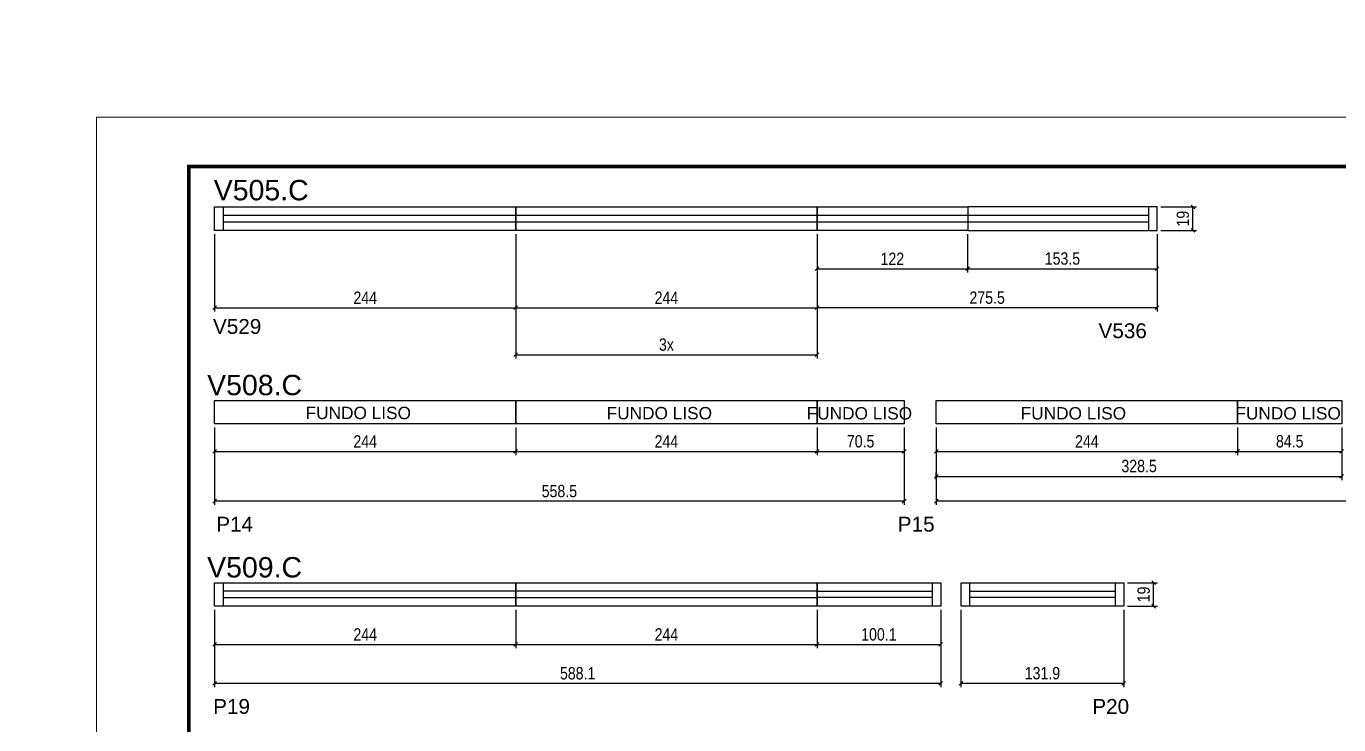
# Model space of a CAD drawing. Extents: x 2216 to 194001, y 226 to 38185.
# Drawn here: x 5343 to 6406, y 3081 to 3647 of the extents above; entities that cross this region are included whole.
import ezdxf

# ---------------------------------------------------------------- set-up
doc = ezdxf.new("R2010")
doc.units = 0
doc.linetypes.add('DASHED', pattern=[0.75, 0.5, -0.25])
doc.layers.add('00 - FELIPE', color=2, linetype='Continuous', plot=False)
for name, color, linetype in [('5', 5, 'Continuous'), ('COTA', 241, 'Continuous'), ('NOMENCLATURA', 7, 'Continuous'), ('Painéis', 200, 'Continuous'), ('SARR_2.2x7', 40, 'Continuous')]:
    doc.layers.add(name, color=color, linetype=linetype)
for name, color, linetype, lineweight in [('Folhas', 255, 'Continuous', 9), ('Romaneio', 3, 'Continuous', 13), ('SARRAFO DE PRESSAO', 251, 'DASHED', 9)]:
    doc.layers.add(name, color=color, linetype=linetype, lineweight=lineweight)
doc.styles.add('ARIAL', font='arial.ttf')
doc.styles.add('COTA TECNICA', font='techl___.ttf', dxfattribs={"height": 10})
doc.styles.add('COTA TECNICA-50', font='techl___.ttf', dxfattribs={"height": 10})
doc.styles.get("Standard").update_dxf_attribs({"font": 'arial.ttf'})
doc.dimstyles.new('COTA PAINEL-50', dxfattribs={"dimtxt": 10, "dimasz": 3, "dimexe": 3, "dimexo": 3, "dimgap": 3, "dimtad": 1, "dimdec": 1, "dimzin": 12, "dimdsep": 46, "dimtxsty": 'COTA TECNICA-50', "dimblk1": 'OBLIQUE', "dimblk2": 'OBLIQUE', "dimsah": 1, "dimcen": 0.9, "dimclrd": 4, "dimclre": 4, "dimclrt": 240, "dimadec": 1, "dimazin": 3, "dimtfac": 1, "dimtdec": 1, "dimtmove": 0, "dimatfit": 3, "dimfxl": 1, "dimtolj": 1, "dimtzin": 12, "dimarcsym": 0})
doc.dimstyles.new('PAINEL', dxfattribs={"dimtxt": 10, "dimasz": 3, "dimexe": 3, "dimexo": 3, "dimgap": 3, "dimtad": 1, "dimdec": 1, "dimzin": 12, "dimdsep": 46, "dimtxsty": 'COTA TECNICA', "dimblk1": 'OBLIQUE', "dimblk2": 'OBLIQUE', "dimsah": 1, "dimcen": 0.9, "dimclrd": 4, "dimclre": 4, "dimclrt": 240, "dimadec": 1, "dimazin": 3, "dimtfac": 1, "dimtdec": 1, "dimtmove": 0, "dimatfit": 3, "dimfxl": 1, "dimtolj": 1, "dimtzin": 12, "dimarcsym": 0})

# ---------------------------------------------------------------- blocks, each defined once
blk = doc.blocks.new('9999999999')
at = {"layer": 'Folhas'}
blk.add_lwpolyline([(98139, 34190.2), (99624, 34190.2), (99624, 35240.2), (98139, 35240.2)], close=True, dxfattribs=at)
at = {"layer": 'Folhas', "color": 30, "const_width": 3}
blk.add_lwpolyline([(98214, 34230.2), (99584, 34230.2), (99584, 35200.2), (98214, 35200.2)], close=True, dxfattribs=at)
blk = doc.blocks.new('_Oblique')
at = {"color": 0, "linetype": 'ByBlock', "lineweight": -2}
blk.add_line((-0.5, -0.5), (0.5, 0.5), dxfattribs=at)
blk = doc.blocks.new('*D50')
at = {"layer": 'Defpoints', "color": 0, "linetype": 'ByBlock', "transparency": 16777216}
for p in [(5495.5, 3481.6), (5739.5, 3481.6), (5739.5, 3419)]:
    blk.add_point(p, dxfattribs=at)
at = {"layer": 'Romaneio', "color": 4, "linetype": 'ByBlock', "lineweight": -2, "transparency": 16777216}
for p, q in [((5495.5, 3478.6), (5495.5, 3416)), ((5739.5, 3478.6), (5739.5, 3416)), ((5495.5, 3419), (5739.5, 3419))]:
    blk.add_line(p, q, dxfattribs=at)
at = {"layer": 'Romaneio', "color": 4, "linetype": 'ByBlock', "lineweight": -2, "transparency": 16777216, "xscale": 3, "yscale": 3, "zscale": 3, "rotation": 180}
blk.add_blockref('_Oblique', (5495.5, 3419), dxfattribs=at)
at = {"layer": 'Romaneio', "color": 4, "linetype": 'ByBlock', "lineweight": -2, "transparency": 16777216, "xscale": 3, "yscale": 3, "zscale": 3}
blk.add_blockref('_Oblique', (5739.5, 3419), dxfattribs=at)
at = {"layer": 'Romaneio', "color": 240, "linetype": 'ByBlock', "transparency": 16777216, "insert": (5617.5, 3427.1), "char_height": 10, "attachment_point": 5, "style": 'COTA TECNICA-50'}
blk.add_mtext('\\A1;244', dxfattribs=at)
blk = doc.blocks.new('*D51')
at = {"layer": 'Defpoints', "color": 0, "linetype": 'ByBlock', "transparency": 16777216}
for p in [(5739.5, 3481.6), (5983.5, 3481.6), (5983.5, 3419)]:
    blk.add_point(p, dxfattribs=at)
at = {"layer": 'Romaneio', "color": 4, "linetype": 'ByBlock', "lineweight": -2, "transparency": 16777216}
for p, q in [((5739.5, 3478.6), (5739.5, 3416)), ((5983.5, 3478.6), (5983.5, 3416)), ((5739.5, 3419), (5983.5, 3419))]:
    blk.add_line(p, q, dxfattribs=at)
at = {"layer": 'Romaneio', "color": 4, "linetype": 'ByBlock', "lineweight": -2, "transparency": 16777216, "xscale": 3, "yscale": 3, "zscale": 3, "rotation": 180}
blk.add_blockref('_Oblique', (5739.5, 3419), dxfattribs=at)
at = {"layer": 'Romaneio', "color": 4, "linetype": 'ByBlock', "lineweight": -2, "transparency": 16777216, "xscale": 3, "yscale": 3, "zscale": 3}
blk.add_blockref('_Oblique', (5983.5, 3419), dxfattribs=at)
at = {"layer": 'Romaneio', "color": 240, "linetype": 'ByBlock', "transparency": 16777216, "insert": (5861.5, 3427.1), "char_height": 10, "attachment_point": 5, "style": 'COTA TECNICA-50'}
blk.add_mtext('\\A1;244', dxfattribs=at)
blk = doc.blocks.new('*D178')
at = {"layer": 'COTA', "color": 4, "linetype": 'ByBlock', "lineweight": -2, "transparency": 16777216}
for p, q in [((5739.5, 3478.6), (5739.5, 3377.9)), ((5983.5, 3478.6), (5983.5, 3377.9)), ((5739.5, 3380.9), (5983.5, 3380.9))]:
    blk.add_line(p, q, dxfattribs=at)
at = {"layer": 'Defpoints', "color": 0, "linetype": 'ByBlock', "transparency": 16777216}
for p in [(5739.5, 3481.6), (5983.5, 3481.6), (5983.5, 3380.9)]:
    blk.add_point(p, dxfattribs=at)
at = {"layer": 'COTA', "color": 4, "linetype": 'ByBlock', "lineweight": -2, "transparency": 16777216, "xscale": 3, "yscale": 3, "zscale": 3, "rotation": 180}
blk.add_blockref('_Oblique', (5739.5, 3380.9), dxfattribs=at)
at = {"layer": 'COTA', "color": 4, "linetype": 'ByBlock', "lineweight": -2, "transparency": 16777216, "xscale": 3, "yscale": 3, "zscale": 3}
blk.add_blockref('_Oblique', (5983.5, 3380.9), dxfattribs=at)
at = {"layer": 'COTA', "color": 240, "linetype": 'ByBlock', "transparency": 16777216, "insert": (5861.5, 3389.1), "char_height": 10, "attachment_point": 5, "style": 'COTA TECNICA-50'}
blk.add_mtext('\\A1;3x', dxfattribs=at)
blk = doc.blocks.new('*D179')
at = {"layer": 'Defpoints', "color": 0, "linetype": 'ByBlock', "transparency": 16777216}
for p in [(5983.5, 3481.6), (6105.5, 3481.6), (6105.5, 3450.6)]:
    blk.add_point(p, dxfattribs=at)
at = {"layer": 'Romaneio', "color": 4, "linetype": 'ByBlock', "lineweight": -2, "transparency": 16777216}
for p, q in [((5983.5, 3478.6), (5983.5, 3447.6)), ((6105.5, 3478.6), (6105.5, 3447.6)), ((5983.5, 3450.6), (6105.5, 3450.6))]:
    blk.add_line(p, q, dxfattribs=at)
at = {"layer": 'Romaneio', "color": 4, "linetype": 'ByBlock', "lineweight": -2, "transparency": 16777216, "xscale": 3, "yscale": 3, "zscale": 3}
for p, rotation in [((5983.5, 3450.6), 180.0000727987055), ((6105.5, 3450.6), 7.279870543824064e-05)]:
    blk.add_blockref('_Oblique', p, dxfattribs=dict(at, rotation=rotation))
at = {"layer": 'Romaneio', "color": 240, "linetype": 'ByBlock', "transparency": 16777216, "insert": (6044.5, 3458.6), "char_height": 10, "attachment_point": 5, "rotation": 0.0001, "style": 'COTA TECNICA-50'}
blk.add_mtext('\\A1;122', dxfattribs=at)
blk = doc.blocks.new('*D180')
at = {"layer": 'Defpoints', "color": 0, "linetype": 'ByBlock', "transparency": 16777216}
for p in [(6105.5, 3481.6), (6259, 3481.6), (6259, 3450.6)]:
    blk.add_point(p, dxfattribs=at)
at = {"layer": 'Romaneio', "color": 4, "linetype": 'ByBlock', "lineweight": -2, "transparency": 16777216}
for p, q in [((6105.5, 3478.6), (6105.5, 3447.6)), ((6259, 3478.6), (6259, 3447.6)), ((6105.5, 3450.6), (6259, 3450.6))]:
    blk.add_line(p, q, dxfattribs=at)
at = {"layer": 'Romaneio', "color": 4, "linetype": 'ByBlock', "lineweight": -2, "transparency": 16777216, "xscale": 3, "yscale": 3, "zscale": 3, "rotation": 180}
blk.add_blockref('_Oblique', (6105.5, 3450.6), dxfattribs=at)
at = {"layer": 'Romaneio', "color": 4, "linetype": 'ByBlock', "lineweight": -2, "transparency": 16777216, "xscale": 3, "yscale": 3, "zscale": 3}
blk.add_blockref('_Oblique', (6259, 3450.6), dxfattribs=at)
at = {"layer": 'Romaneio', "color": 240, "linetype": 'ByBlock', "transparency": 16777216, "insert": (6182.3, 3458.8), "char_height": 10, "attachment_point": 5, "style": 'COTA TECNICA-50'}
blk.add_mtext('\\A1;153.5', dxfattribs=at)
blk = doc.blocks.new('*D181')
at = {"layer": 'COTA', "color": 4, "linetype": 'ByBlock', "lineweight": -2, "transparency": 16777216}
for p, q in [((5983.5, 3478.6), (5983.5, 3416)), ((6259, 3478.6), (6259, 3416)), ((6259, 3419), (5983.5, 3419))]:
    blk.add_line(p, q, dxfattribs=at)
at = {"layer": 'Defpoints', "color": 0, "linetype": 'ByBlock', "transparency": 16777216}
for p in [(5983.5, 3481.6), (6259, 3481.6), (5983.5, 3419)]:
    blk.add_point(p, dxfattribs=at)
at = {"layer": 'COTA', "color": 4, "linetype": 'ByBlock', "lineweight": -2, "transparency": 16777216, "xscale": 3, "yscale": 3, "zscale": 3, "rotation": 180}
blk.add_blockref('_Oblique', (5983.5, 3419), dxfattribs=at)
at = {"layer": 'COTA', "color": 4, "linetype": 'ByBlock', "lineweight": -2, "transparency": 16777216, "xscale": 3, "yscale": 3, "zscale": 3}
blk.add_blockref('_Oblique', (6259, 3419), dxfattribs=at)
at = {"layer": 'COTA', "color": 240, "linetype": 'ByBlock', "transparency": 16777216, "insert": (6121.3, 3427.1), "char_height": 10, "attachment_point": 5, "style": 'COTA TECNICA-50'}
blk.add_mtext('\\A1;275.5', dxfattribs=at)
blk = doc.blocks.new('*D182')
at = {"layer": 'COTA', "color": 4, "linetype": 'ByBlock', "lineweight": -2, "transparency": 16777216}
for p, q in [((6262, 3500.6), (6291, 3500.6)), ((6288, 3481.6), (6288, 3500.6)), ((6262, 3481.6), (6291, 3481.6))]:
    blk.add_line(p, q, dxfattribs=at)
at = {"layer": 'Defpoints', "color": 0, "linetype": 'ByBlock', "transparency": 16777216}
for p in [(6259, 3500.6), (6288, 3500.6), (6259, 3481.6)]:
    blk.add_point(p, dxfattribs=at)
at = {"layer": 'COTA', "color": 4, "linetype": 'ByBlock', "lineweight": -2, "transparency": 16777216, "xscale": 3, "yscale": 3, "zscale": 3}
for p, rotation in [((6288, 3500.6), 90), ((6288, 3481.6), 270)]:
    blk.add_blockref('_Oblique', p, dxfattribs=dict(at, rotation=rotation))
at = {"layer": 'COTA', "color": 240, "linetype": 'ByBlock', "transparency": 16777216, "insert": (6279.9, 3491.1), "char_height": 10, "attachment_point": 5, "rotation": 90, "style": 'COTA TECNICA-50'}
blk.add_mtext('\\A1;19', dxfattribs=at)
blk = doc.blocks.new('*D183')
at = {"layer": 'COTA', "color": 4, "linetype": 'ByBlock', "lineweight": -2, "transparency": 16777216}
for p, q in [((5983.5, 3322), (5983.5, 3299.7)), ((6054.1, 3322), (6054.1, 3299.7)), ((5983.5, 3302.7), (6054.1, 3302.7))]:
    blk.add_line(p, q, dxfattribs=at)
at = {"layer": 'Defpoints', "color": 0, "linetype": 'ByBlock', "transparency": 16777216}
for p in [(5983.5, 3325), (6054.1, 3325), (6054.1, 3302.7)]:
    blk.add_point(p, dxfattribs=at)
at = {"layer": 'COTA', "color": 4, "linetype": 'ByBlock', "lineweight": -2, "transparency": 16777216, "xscale": 3, "yscale": 3, "zscale": 3, "rotation": 180}
blk.add_blockref('_Oblique', (5983.5, 3302.7), dxfattribs=at)
at = {"layer": 'COTA', "color": 4, "linetype": 'ByBlock', "lineweight": -2, "transparency": 16777216, "xscale": 3, "yscale": 3, "zscale": 3}
blk.add_blockref('_Oblique', (6054.1, 3302.7), dxfattribs=at)
at = {"layer": 'COTA', "color": 240, "linetype": 'ByBlock', "transparency": 16777216, "insert": (6018.8, 3310.8), "char_height": 10, "attachment_point": 5, "style": 'COTA TECNICA-50'}
blk.add_mtext('\\A1;70.5', dxfattribs=at)
blk = doc.blocks.new('*D184')
at = {"layer": 'Defpoints', "color": 0, "linetype": 'ByBlock', "transparency": 16777216}
for p in [(5495.5, 3325), (5739.5, 3325), (5739.5, 3302.7)]:
    blk.add_point(p, dxfattribs=at)
at = {"layer": 'Romaneio', "color": 4, "linetype": 'ByBlock', "lineweight": -2, "transparency": 16777216}
for p, q in [((5495.5, 3322), (5495.5, 3299.7)), ((5739.5, 3322), (5739.5, 3299.7)), ((5495.5, 3302.7), (5739.5, 3302.7))]:
    blk.add_line(p, q, dxfattribs=at)
at = {"layer": 'Romaneio', "color": 4, "linetype": 'ByBlock', "lineweight": -2, "transparency": 16777216, "xscale": 3, "yscale": 3, "zscale": 3, "rotation": 180}
blk.add_blockref('_Oblique', (5495.5, 3302.7), dxfattribs=at)
at = {"layer": 'Romaneio', "color": 4, "linetype": 'ByBlock', "lineweight": -2, "transparency": 16777216, "xscale": 3, "yscale": 3, "zscale": 3}
blk.add_blockref('_Oblique', (5739.5, 3302.7), dxfattribs=at)
at = {"layer": 'Romaneio', "color": 240, "linetype": 'ByBlock', "transparency": 16777216, "insert": (5617.5, 3310.8), "char_height": 10, "attachment_point": 5, "style": 'COTA TECNICA-50'}
blk.add_mtext('\\A1;244', dxfattribs=at)
blk = doc.blocks.new('*D52')
at = {"layer": 'Defpoints', "color": 0, "linetype": 'ByBlock', "transparency": 16777216}
for p in [(5739.5, 3325), (5983.5, 3325), (5983.5, 3302.7)]:
    blk.add_point(p, dxfattribs=at)
at = {"layer": 'Romaneio', "color": 4, "linetype": 'ByBlock', "lineweight": -2, "transparency": 16777216}
for p, q in [((5739.5, 3322), (5739.5, 3299.7)), ((5983.5, 3322), (5983.5, 3299.7)), ((5739.5, 3302.7), (5983.5, 3302.7))]:
    blk.add_line(p, q, dxfattribs=at)
at = {"layer": 'Romaneio', "color": 4, "linetype": 'ByBlock', "lineweight": -2, "transparency": 16777216, "xscale": 3, "yscale": 3, "zscale": 3, "rotation": 180}
blk.add_blockref('_Oblique', (5739.5, 3302.7), dxfattribs=at)
at = {"layer": 'Romaneio', "color": 4, "linetype": 'ByBlock', "lineweight": -2, "transparency": 16777216, "xscale": 3, "yscale": 3, "zscale": 3}
blk.add_blockref('_Oblique', (5983.5, 3302.7), dxfattribs=at)
at = {"layer": 'Romaneio', "color": 240, "linetype": 'ByBlock', "transparency": 16777216, "insert": (5861.5, 3310.8), "char_height": 10, "attachment_point": 5, "style": 'COTA TECNICA-50'}
blk.add_mtext('\\A1;244', dxfattribs=at)
blk = doc.blocks.new('*D53')
at = {"layer": 'COTA', "color": 4, "linetype": 'ByBlock', "lineweight": -2, "transparency": 16777216}
for p, q in [((5495.5, 3322), (5495.5, 3259.4)), ((6054.1, 3322), (6054.1, 3259.4)), ((6054.1, 3262.4), (5495.5, 3262.4))]:
    blk.add_line(p, q, dxfattribs=at)
at = {"layer": 'Defpoints', "color": 0, "linetype": 'ByBlock', "transparency": 16777216}
for p in [(5495.5, 3325), (6054.1, 3325), (5495.5, 3262.4)]:
    blk.add_point(p, dxfattribs=at)
at = {"layer": 'COTA', "color": 4, "linetype": 'ByBlock', "lineweight": -2, "transparency": 16777216, "xscale": 3, "yscale": 3, "zscale": 3, "rotation": 180}
blk.add_blockref('_Oblique', (5495.5, 3262.4), dxfattribs=at)
at = {"layer": 'COTA', "color": 4, "linetype": 'ByBlock', "lineweight": -2, "transparency": 16777216, "xscale": 3, "yscale": 3, "zscale": 3}
blk.add_blockref('_Oblique', (6054.1, 3262.4), dxfattribs=at)
at = {"layer": 'COTA', "color": 240, "linetype": 'ByBlock', "transparency": 16777216, "insert": (5774.8, 3270.5), "char_height": 10, "attachment_point": 5, "style": 'COTA TECNICA-50'}
blk.add_mtext('\\A1;558.5', dxfattribs=at)
blk = doc.blocks.new('*D186')
at = {"layer": 'Defpoints', "color": 0, "linetype": 'ByBlock', "transparency": 16777216}
for p in [(6080.1, 3325), (6324.1, 3325), (6324.1, 3302.7)]:
    blk.add_point(p, dxfattribs=at)
at = {"layer": 'Romaneio', "color": 4, "linetype": 'ByBlock', "lineweight": -2, "transparency": 16777216}
for p, q in [((6080.1, 3322), (6080.1, 3299.7)), ((6324.1, 3322), (6324.1, 3299.7)), ((6080.1, 3302.7), (6324.1, 3302.7))]:
    blk.add_line(p, q, dxfattribs=at)
at = {"layer": 'Romaneio', "color": 4, "linetype": 'ByBlock', "lineweight": -2, "transparency": 16777216, "xscale": 3, "yscale": 3, "zscale": 3, "rotation": 180}
blk.add_blockref('_Oblique', (6080.1, 3302.7), dxfattribs=at)
at = {"layer": 'Romaneio', "color": 4, "linetype": 'ByBlock', "lineweight": -2, "transparency": 16777216, "xscale": 3, "yscale": 3, "zscale": 3}
blk.add_blockref('_Oblique', (6324.1, 3302.7), dxfattribs=at)
at = {"layer": 'Romaneio', "color": 240, "linetype": 'ByBlock', "transparency": 16777216, "insert": (6202.1, 3310.8), "char_height": 10, "attachment_point": 5, "style": 'COTA TECNICA-50'}
blk.add_mtext('\\A1;244', dxfattribs=at)
blk = doc.blocks.new('*D55')
at = {"layer": 'COTA', "color": 4, "linetype": 'ByBlock', "lineweight": -2, "transparency": 16777216}
for p, q in [((6080.1, 3322), (6080.1, 3259.4)), ((6790.2, 3322), (6790.2, 3259.4)), ((6790.2, 3262.4), (6080.1, 3262.4))]:
    blk.add_line(p, q, dxfattribs=at)
at = {"layer": 'Defpoints', "color": 0, "linetype": 'ByBlock', "transparency": 16777216}
for p in [(6080.1, 3325), (6790.2, 3325), (6080.1, 3262.4)]:
    blk.add_point(p, dxfattribs=at)
at = {"layer": 'COTA', "color": 4, "linetype": 'ByBlock', "lineweight": -2, "transparency": 16777216, "xscale": 3, "yscale": 3, "zscale": 3, "rotation": 180}
blk.add_blockref('_Oblique', (6080.1, 3262.4), dxfattribs=at)
at = {"layer": 'COTA', "color": 4, "linetype": 'ByBlock', "lineweight": -2, "transparency": 16777216, "xscale": 3, "yscale": 3, "zscale": 3}
blk.add_blockref('_Oblique', (6790.2, 3262.4), dxfattribs=at)
at = {"layer": 'COTA', "color": 240, "linetype": 'ByBlock', "transparency": 16777216, "insert": (6435.1, 3270.5), "char_height": 10, "attachment_point": 5, "style": 'COTA TECNICA-50'}
blk.add_mtext('\\A1;710', dxfattribs=at)
blk = doc.blocks.new('*D188')
at = {"layer": 'COTA', "color": 4, "linetype": 'ByBlock', "lineweight": -2, "transparency": 16777216}
for p, q in [((5983.5, 3174.4), (5983.5, 3143.4)), ((6083.7, 3174.4), (6083.7, 3143.4)), ((5983.5, 3146.4), (6083.7, 3146.4))]:
    blk.add_line(p, q, dxfattribs=at)
at = {"layer": 'Defpoints', "color": 0, "linetype": 'ByBlock', "transparency": 16777216}
for p in [(5983.5, 3177.4), (6083.7, 3177.4), (6083.7, 3146.4)]:
    blk.add_point(p, dxfattribs=at)
at = {"layer": 'COTA', "color": 4, "linetype": 'ByBlock', "lineweight": -2, "transparency": 16777216, "xscale": 3, "yscale": 3, "zscale": 3, "rotation": 180}
blk.add_blockref('_Oblique', (5983.5, 3146.4), dxfattribs=at)
at = {"layer": 'COTA', "color": 4, "linetype": 'ByBlock', "lineweight": -2, "transparency": 16777216, "xscale": 3, "yscale": 3, "zscale": 3}
blk.add_blockref('_Oblique', (6083.7, 3146.4), dxfattribs=at)
at = {"layer": 'COTA', "color": 240, "linetype": 'ByBlock', "transparency": 16777216, "insert": (6033.6, 3154.5), "char_height": 10, "attachment_point": 5, "style": 'COTA TECNICA-50'}
blk.add_mtext('\\A1;100.1', dxfattribs=at)
blk = doc.blocks.new('*D128')
at = {"layer": 'Defpoints', "color": 0, "linetype": 'ByBlock', "transparency": 16777216}
for p in [(5495.5, 3177.4), (5739.5, 3177.4), (5739.5, 3146.4)]:
    blk.add_point(p, dxfattribs=at)
at = {"layer": 'Romaneio', "color": 4, "linetype": 'ByBlock', "lineweight": -2, "transparency": 16777216}
for p, q in [((5495.5, 3174.4), (5495.5, 3143.4)), ((5739.5, 3174.4), (5739.5, 3143.4)), ((5495.5, 3146.4), (5739.5, 3146.4))]:
    blk.add_line(p, q, dxfattribs=at)
at = {"layer": 'Romaneio', "color": 4, "linetype": 'ByBlock', "lineweight": -2, "transparency": 16777216, "xscale": 3, "yscale": 3, "zscale": 3, "rotation": 180}
blk.add_blockref('_Oblique', (5495.5, 3146.4), dxfattribs=at)
at = {"layer": 'Romaneio', "color": 4, "linetype": 'ByBlock', "lineweight": -2, "transparency": 16777216, "xscale": 3, "yscale": 3, "zscale": 3}
blk.add_blockref('_Oblique', (5739.5, 3146.4), dxfattribs=at)
at = {"layer": 'Romaneio', "color": 240, "linetype": 'ByBlock', "transparency": 16777216, "insert": (5617.5, 3154.5), "char_height": 10, "attachment_point": 5, "style": 'COTA TECNICA-50'}
blk.add_mtext('\\A1;244', dxfattribs=at)
blk = doc.blocks.new('*D14')
at = {"layer": 'Defpoints', "color": 0, "linetype": 'ByBlock', "transparency": 16777216}
for p in [(5739.5, 3177.4), (5983.5, 3177.4), (5983.5, 3146.4)]:
    blk.add_point(p, dxfattribs=at)
at = {"layer": 'Romaneio', "color": 4, "linetype": 'ByBlock', "lineweight": -2, "transparency": 16777216}
for p, q in [((5739.5, 3174.4), (5739.5, 3143.4)), ((5983.5, 3174.4), (5983.5, 3143.4)), ((5739.5, 3146.4), (5983.5, 3146.4))]:
    blk.add_line(p, q, dxfattribs=at)
at = {"layer": 'Romaneio', "color": 4, "linetype": 'ByBlock', "lineweight": -2, "transparency": 16777216, "xscale": 3, "yscale": 3, "zscale": 3, "rotation": 180}
blk.add_blockref('_Oblique', (5739.5, 3146.4), dxfattribs=at)
at = {"layer": 'Romaneio', "color": 4, "linetype": 'ByBlock', "lineweight": -2, "transparency": 16777216, "xscale": 3, "yscale": 3, "zscale": 3}
blk.add_blockref('_Oblique', (5983.5, 3146.4), dxfattribs=at)
at = {"layer": 'Romaneio', "color": 240, "linetype": 'ByBlock', "transparency": 16777216, "insert": (5861.5, 3154.5), "char_height": 10, "attachment_point": 5, "style": 'COTA TECNICA-50'}
blk.add_mtext('\\A1;244', dxfattribs=at)
blk = doc.blocks.new('*D15')
at = {"layer": 'COTA', "color": 4, "linetype": 'ByBlock', "lineweight": -2, "transparency": 16777216}
for p, q in [((5495.5, 3174.4), (5495.5, 3111.9)), ((6083.7, 3174.4), (6083.7, 3111.9)), ((6083.7, 3114.9), (5495.5, 3114.9))]:
    blk.add_line(p, q, dxfattribs=at)
at = {"layer": 'Defpoints', "color": 0, "linetype": 'ByBlock', "transparency": 16777216}
for p in [(5495.5, 3177.4), (6083.7, 3177.4), (5495.5, 3114.9)]:
    blk.add_point(p, dxfattribs=at)
at = {"layer": 'COTA', "color": 4, "linetype": 'ByBlock', "lineweight": -2, "transparency": 16777216, "xscale": 3, "yscale": 3, "zscale": 3, "rotation": 180}
blk.add_blockref('_Oblique', (5495.5, 3114.9), dxfattribs=at)
at = {"layer": 'COTA', "color": 4, "linetype": 'ByBlock', "lineweight": -2, "transparency": 16777216, "xscale": 3, "yscale": 3, "zscale": 3}
blk.add_blockref('_Oblique', (6083.7, 3114.9), dxfattribs=at)
at = {"layer": 'COTA', "color": 240, "linetype": 'ByBlock', "transparency": 16777216, "insert": (5789.6, 3123), "char_height": 10, "attachment_point": 5, "style": 'COTA TECNICA-50'}
blk.add_mtext('\\A1;588.1', dxfattribs=at)
blk = doc.blocks.new('*D129')
at = {"layer": 'Defpoints', "color": 0, "linetype": 'ByBlock', "transparency": 16777216}
for p in [(6100.1, 3177.4), (6232, 3177.4), (6100.1, 3114.9)]:
    blk.add_point(p, dxfattribs=at)
at = {"layer": 'Romaneio', "color": 4, "linetype": 'ByBlock', "lineweight": -2, "transparency": 16777216}
for p, q in [((6100.1, 3174.4), (6100.1, 3111.9)), ((6232, 3174.4), (6232, 3111.9)), ((6232, 3114.9), (6100.1, 3114.9))]:
    blk.add_line(p, q, dxfattribs=at)
at = {"layer": 'Romaneio', "color": 4, "linetype": 'ByBlock', "lineweight": -2, "transparency": 16777216, "xscale": 3, "yscale": 3, "zscale": 3}
for p, rotation in [((6100.1, 3114.9), 180.0000000138624), ((6232, 3114.9), 1.386235126688007e-08)]:
    blk.add_blockref('_Oblique', p, dxfattribs=dict(at, rotation=rotation))
at = {"layer": 'Romaneio', "color": 240, "linetype": 'ByBlock', "transparency": 16777216, "insert": (6166.1, 3123.1), "char_height": 10, "attachment_point": 5, "rotation": 0, "style": 'COTA TECNICA-50'}
blk.add_mtext('\\A1;131.9', dxfattribs=at)
blk = doc.blocks.new('*D130')
at = {"layer": 'COTA', "color": 4, "linetype": 'ByBlock', "lineweight": -2, "transparency": 16777216}
for p, q in [((6235, 3196.4), (6259.2, 3196.4)), ((6256.2, 3177.4), (6256.2, 3196.4)), ((6235, 3177.4), (6259.2, 3177.4))]:
    blk.add_line(p, q, dxfattribs=at)
at = {"layer": 'Defpoints', "color": 0, "linetype": 'ByBlock', "transparency": 16777216}
for p in [(6232, 3196.4), (6256.2, 3196.4), (6232, 3177.4)]:
    blk.add_point(p, dxfattribs=at)
at = {"layer": 'COTA', "color": 4, "linetype": 'ByBlock', "lineweight": -2, "transparency": 16777216, "xscale": 3, "yscale": 3, "zscale": 3}
for p, rotation in [((6256.2, 3196.4), 90), ((6256.2, 3177.4), 270)]:
    blk.add_blockref('_Oblique', p, dxfattribs=dict(at, rotation=rotation))
at = {"layer": 'COTA', "color": 240, "linetype": 'ByBlock', "transparency": 16777216, "insert": (6248.1, 3186.9), "char_height": 10, "attachment_point": 5, "rotation": 90, "style": 'COTA TECNICA-50'}
blk.add_mtext('\\A1;19', dxfattribs=at)
blk = doc.blocks.new('*D228')
at = {"layer": '00 - FELIPE', "color": 4, "lineweight": -2, "transparency": 16777216}
for p, q in [((6408.6, 3322), (6408.6, 3279.5)), ((6080.1, 3280), (6080.1, 3285.5)), ((6080.1, 3282.5), (6408.6, 3282.5))]:
    blk.add_line(p, q, dxfattribs=at)
at = {"layer": 'Defpoints', "color": 0, "transparency": 16777216}
for p in [(6408.6, 3325), (6080.1, 3277), (6408.6, 3282.5)]:
    blk.add_point(p, dxfattribs=at)
at = {"layer": '00 - FELIPE', "color": 4, "lineweight": -2, "transparency": 16777216, "xscale": 3, "yscale": 3, "zscale": 3, "rotation": 180}
blk.add_blockref('_Oblique', (6080.1, 3282.5), dxfattribs=at)
at = {"layer": '00 - FELIPE', "color": 4, "lineweight": -2, "transparency": 16777216, "xscale": 3, "yscale": 3, "zscale": 3}
blk.add_blockref('_Oblique', (6408.6, 3282.5), dxfattribs=at)
at = {"layer": '00 - FELIPE', "color": 240, "transparency": 16777216, "insert": (6244.4, 3290.8), "char_height": 10, "attachment_point": 5, "style": 'COTA TECNICA'}
blk.add_mtext('\\A1;328.5', dxfattribs=at)
blk = doc.blocks.new('*D230')
at = {"layer": '00 - FELIPE', "color": 4, "lineweight": -2, "transparency": 16777216}
for p, q in [((6324.1, 3322), (6324.1, 3299.7)), ((6408.6, 3322), (6408.6, 3299.7)), ((6324.1, 3302.7), (6408.6, 3302.7))]:
    blk.add_line(p, q, dxfattribs=at)
at = {"layer": 'Defpoints', "color": 0, "transparency": 16777216}
for p in [(6324.1, 3325), (6408.6, 3325), (6408.6, 3302.7)]:
    blk.add_point(p, dxfattribs=at)
at = {"layer": '00 - FELIPE', "color": 4, "lineweight": -2, "transparency": 16777216, "xscale": 3, "yscale": 3, "zscale": 3, "rotation": 180}
blk.add_blockref('_Oblique', (6324.1, 3302.7), dxfattribs=at)
at = {"layer": '00 - FELIPE', "color": 4, "lineweight": -2, "transparency": 16777216, "xscale": 3, "yscale": 3, "zscale": 3}
blk.add_blockref('_Oblique', (6408.6, 3302.7), dxfattribs=at)
at = {"layer": '00 - FELIPE', "color": 240, "transparency": 16777216, "insert": (6366.4, 3310.8), "char_height": 10, "attachment_point": 5, "style": 'COTA TECNICA'}
blk.add_mtext('\\A1;84.5', dxfattribs=at)
blk = doc.blocks.new('*D240')
at = {"layer": '00 - FELIPE', "color": 4, "lineweight": -2, "transparency": 16777216}
for p, q in [((4670.3, 1925.6), (4670.3, 1893.9)), ((4715.3, 1925.6), (4715.3, 1893.9)), ((4670.3, 1896.9), (4715.3, 1896.9))]:
    blk.add_line(p, q, dxfattribs=at)
at = {"layer": 'Defpoints', "color": 0, "linetype": 'ByBlock', "transparency": 16777216}
for p in [(193755.2, 38185), (193999.2, 38185), (193999.2, 38154)]:
    blk.add_point(p, dxfattribs=at)
at = {"layer": 'Defpoints', "color": 0, "transparency": 16777216}
for p in [(4670.3, 1928.6), (4715.3, 1928.6), (4715.3, 1896.9)]:
    blk.add_point(p, dxfattribs=at)
at = {"layer": 'Romaneio', "color": 4, "linetype": 'ByBlock', "lineweight": -2, "transparency": 16777216}
for p, q in [((193755.2, 38182), (193755.2, 38151)), ((193999.2, 38182), (193999.2, 38151)), ((193755.2, 38154), (193999.2, 38154))]:
    blk.add_line(p, q, dxfattribs=at)
at = {"layer": '00 - FELIPE', "color": 4, "lineweight": -2, "transparency": 16777216, "xscale": 3, "yscale": 3, "zscale": 3, "rotation": 180}
blk.add_blockref('_Oblique', (4670.3, 1896.9), dxfattribs=at)
at = {"layer": '00 - FELIPE', "color": 4, "lineweight": -2, "transparency": 16777216, "xscale": 3, "yscale": 3, "zscale": 3}
blk.add_blockref('_Oblique', (4715.3, 1896.9), dxfattribs=at)
at = {"layer": 'Romaneio', "color": 4, "linetype": 'ByBlock', "lineweight": -2, "transparency": 16777216, "xscale": 3, "yscale": 3, "zscale": 3, "rotation": 180}
blk.add_blockref('_Oblique', (193755.2, 38154), dxfattribs=at)
at = {"layer": 'Romaneio', "color": 4, "linetype": 'ByBlock', "lineweight": -2, "transparency": 16777216, "xscale": 3, "yscale": 3, "zscale": 3}
blk.add_blockref('_Oblique', (193999.2, 38154), dxfattribs=at)
at = {"layer": '00 - FELIPE', "color": 240, "transparency": 16777216, "insert": (4692.8, 1905), "char_height": 10, "attachment_point": 5, "style": 'COTA TECNICA'}
blk.add_mtext('\\A1;45', dxfattribs=at)
at = {"layer": 'Romaneio', "color": 240, "linetype": 'ByBlock', "transparency": 16777216, "insert": (193877.2, 38162.1), "char_height": 10, "attachment_point": 5, "style": 'COTA TECNICA-50'}
blk.add_mtext('\\A1;244', dxfattribs=at)
blk = doc.blocks.new('*D241')
at = {"layer": '00 - FELIPE', "color": 4, "lineweight": -2, "transparency": 16777216}
for p, q in [((4715.3, 1925.6), (4715.3, 1893.9)), ((4959.4, 1925.6), (4959.4, 1893.9)), ((4715.3, 1896.9), (4959.4, 1896.9))]:
    blk.add_line(p, q, dxfattribs=at)
at = {"layer": 'Defpoints', "color": 0, "linetype": 'ByBlock', "transparency": 16777216}
for p in [(193755.2, 38185), (193999.2, 38185), (193755.2, 38125.7)]:
    blk.add_point(p, dxfattribs=at)
at = {"layer": 'Defpoints', "color": 0, "transparency": 16777216}
for p in [(4715.3, 1928.6), (4959.4, 1928.6), (4959.4, 1896.9)]:
    blk.add_point(p, dxfattribs=at)
at = {"layer": 'Painéis', "color": 4, "linetype": 'ByBlock', "lineweight": -2, "transparency": 16777216}
for p, q in [((193755.2, 38182), (193755.2, 38122.7)), ((193999.2, 38182), (193999.2, 38122.7)), ((193999.2, 38125.7), (193755.2, 38125.7))]:
    blk.add_line(p, q, dxfattribs=at)
at = {"layer": '00 - FELIPE', "color": 4, "lineweight": -2, "transparency": 16777216, "xscale": 3, "yscale": 3, "zscale": 3, "rotation": 180}
blk.add_blockref('_Oblique', (4715.3, 1896.9), dxfattribs=at)
at = {"layer": '00 - FELIPE', "color": 4, "lineweight": -2, "transparency": 16777216, "xscale": 3, "yscale": 3, "zscale": 3}
blk.add_blockref('_Oblique', (4959.4, 1896.9), dxfattribs=at)
at = {"layer": 'Painéis', "color": 4, "linetype": 'ByBlock', "lineweight": -2, "transparency": 16777216, "xscale": 3, "yscale": 3, "zscale": 3, "rotation": 180}
blk.add_blockref('_Oblique', (193755.2, 38125.7), dxfattribs=at)
at = {"layer": 'Painéis', "color": 4, "linetype": 'ByBlock', "lineweight": -2, "transparency": 16777216, "xscale": 3, "yscale": 3, "zscale": 3}
blk.add_blockref('_Oblique', (193999.2, 38125.7), dxfattribs=at)
at = {"layer": '00 - FELIPE', "color": 240, "transparency": 16777216, "insert": (4837.4, 1905), "char_height": 10, "attachment_point": 5, "style": 'COTA TECNICA'}
blk.add_mtext('\\A1;244', dxfattribs=at)
at = {"layer": 'Painéis', "color": 240, "linetype": 'ByBlock', "transparency": 16777216, "insert": (193877.2, 38133.8), "char_height": 10, "attachment_point": 5, "style": 'COTA TECNICA-50'}
blk.add_mtext('\\A1;2X', dxfattribs=at)

msp = doc.modelspace()

# ---------------------------------------------------------------- linework, layer by layer
at = {"layer": 'Painéis', "linetype": 'Continuous'}
for points in [[(5495.55, 3500.56), (5739.55, 3500.56), (5739.55, 3481.56), (5495.55, 3481.56)], [(5739.55, 3500.56), (5983.55, 3500.56), (5983.55, 3481.56), (5739.55, 3481.56)], [(5983.55, 3500.56), (6105.55, 3500.56), (6105.55, 3481.56), (5983.55, 3481.56)], [(6105.55, 3481.56), (6259.05, 3481.56), (6259.05, 3500.56), (6105.55, 3500.56)], [(5495.55, 3343.96), (5739.55, 3343.96), (5739.55, 3324.96), (5495.55, 3324.96)], [(5739.55, 3343.96), (5983.55, 3343.96), (5983.55, 3324.96), (5739.55, 3324.96)], [(6080.12, 3343.96), (6324.12, 3343.96), (6324.12, 3324.96), (6080.12, 3324.96)], [(6324.12, 3343.96), (6408.62, 3343.96), (6408.62, 3324.96), (6324.12, 3324.96)], [(5495.55, 3196.42), (5739.55, 3196.42), (5739.55, 3177.42), (5495.55, 3177.42)], [(5739.55, 3196.42), (5983.55, 3196.42), (5983.55, 3177.42), (5739.55, 3177.42)], [(6100.14, 3196.42), (6232.04, 3196.42), (6232.04, 3177.42), (6100.14, 3177.42)]]:
    msp.add_lwpolyline(points, close=True, dxfattribs=at)
at = {"layer": 'Painéis', "linetype": 'ByBlock'}
for points in [[(5983.55, 3343.96), (6054.08, 3343.96), (6054.08, 3324.96), (5983.55, 3324.96)], [(5983.55, 3196.42), (6083.68, 3196.42), (6083.68, 3177.42), (5983.55, 3177.42)]]:
    msp.add_lwpolyline(points, close=True, dxfattribs=at)
at = {"layer": 'SARR_2.2x7', "linetype": 'Continuous'}
for p, q in [((5502.55, 3500.56), (5502.55, 3481.56)), ((6252.05, 3500.56), (6252.05, 3481.56)), ((5739.55, 3493.56), (5502.55, 3493.56)), ((5502.55, 3488.56), (5739.55, 3488.56)), ((5983.55, 3493.56), (5739.55, 3493.56)), ((5739.55, 3488.56), (5983.55, 3488.56)), ((6252.05, 3493.56), (5983.55, 3493.56)), ((5983.55, 3488.56), (6252.05, 3488.56)), ((5502.55, 3196.42), (5502.55, 3177.42)), ((6076.71, 3196.42), (6076.71, 3177.42)), ((6107.14, 3196.42), (6107.14, 3177.42)), ((6225.04, 3196.42), (6225.04, 3177.42)), ((5739.55, 3189.42), (5502.55, 3189.42)), ((5502.55, 3184.42), (5739.55, 3184.42)), ((5983.55, 3189.42), (5739.55, 3189.42)), ((5739.55, 3184.42), (5983.55, 3184.42)), ((5983.55, 3189.42), (6076.71, 3189.42)), ((6076.71, 3184.42), (5983.55, 3184.42)), ((6107.14, 3189.42), (6225.04, 3189.42)), ((6225.04, 3184.42), (6107.14, 3184.42))]:
    msp.add_line(p, q, dxfattribs=at)

# ---------------------------------------------------------------- block references
at = {"layer": 'SARRAFO DE PRESSAO', "color": 6, "linetype": 'ByBlock'}
msp.add_blockref('9999999999', (-92739.29, -31666.96), dxfattribs=at)

# ---------------------------------------------------------------- texts
at = {"color": 0, "linetype": 'Continuous', "ltscale": 5, "style": 'ARIAL'}
for p in [(5569.23, 3328.84), (5813.09, 3328.66), (5975.14, 3328.54), (6148.48, 3328.54), (6322.42, 3328.54)]:
    msp.add_text('FUNDO LISO', height=10, dxfattribs=at).set_placement(p)
at = {"layer": '5', "linetype": 'Continuous'}
for s, p in [('V529', (5494.21, 3397.85)), ('V536', (6211.54, 3394.38)), ('P14', (5496.84, 3237.77)), ('P15', (6048.93, 3237.77)), ('P19', (5494.35, 3090.24)), ('P20', (6206.5, 3090.24))]:
    msp.add_text(s, height=12, rotation=359.99996, dxfattribs=at).set_placement(p)
at = {"layer": 'NOMENCLATURA', "linetype": 'Continuous'}
for s, p in [('V505.C', (5494.83, 3505.97)), ('V508.C', (5489.48, 3348.18)), ('V509.C', (5489.48, 3200.64))]:
    msp.add_text(s, height=16.5, dxfattribs=at).set_placement(p)

# ---------------------------------------------------------------- dimensions: what is measured, and where the dimension line sits
at = {"layer": '00 - FELIPE'}
for base, p1, p2, picture, middle in [((4715.34, 1896.92), (4670.34, 1928.59), (4715.34, 1928.59), '*D240', (4692.84, 1905.03)), ((4959.37, 1896.92), (4715.34, 1928.59), (4959.37, 1928.59), '*D241', (4837.36, 1904.99)), ((6408.62, 3282.53), (6080.12, 3276.96), (6408.62, 3324.96), '*D228', (6244.37, 3290.77)), ((6408.62, 3302.71), (6324.12, 3324.96), (6408.62, 3324.96), '*D230', (6366.37, 3310.84))]:
    dim = msp.add_linear_dim(base=base, p1=p1, p2=p2, dimstyle='PAINEL', dxfattribs=at)
    dim.commit()
    dim.dimension.update_dxf_attribs({"geometry": picture, "text_midpoint": middle})
at = {"layer": 'COTA', "linetype": 'ByBlock'}
for base, p1, p2, picture, middle in [((6288.02, 3500.56), (6259.05, 3481.56), (6259.05, 3500.56), '*D182', (6279.93, 3491.06)), ((6256.22, 3196.42), (6232.04, 3177.42), (6232.04, 3196.42), '*D130', (6248.13, 3186.92))]:
    dim = msp.add_linear_dim(base=base, p1=p1, p2=p2, angle=90, dimstyle='COTA PAINEL-50', override={"dimarcsym": 1}, dxfattribs=at)
    dim.commit()
    dim.dimension.update_dxf_attribs({"geometry": picture, "text_midpoint": middle})
dim = msp.add_linear_dim(base=(5983.55, 3380.85), p1=(5739.55, 3481.56), p2=(5983.55, 3481.56), text='3x', dimstyle='COTA PAINEL-50', override={"dimarcsym": 1}, dxfattribs=at)
dim.commit()
dim.dimension.update_dxf_attribs({"geometry": '*D178', "text_midpoint": (5861.55, 3389.07)})
for base, p1, p2, picture, middle in [((5983.55, 3418.99), (6259.05, 3481.56), (5983.55, 3481.56), '*D181', (6121.3, 3427.1)), ((5495.55, 3262.39), (6054.08, 3324.96), (5495.55, 3324.96), '*D53', (5774.81, 3270.52)), ((6054.08, 3302.71), (5983.55, 3324.96), (6054.08, 3324.96), '*D183', (6018.81, 3310.82)), ((6080.12, 3262.39), (6790.15, 3324.96), (6080.12, 3324.96), '*D55', (6435.14, 3270.49)), ((5495.55, 3114.86), (6083.68, 3177.42), (5495.55, 3177.42), '*D15', (5789.61, 3122.99)), ((6083.68, 3146.43), (5983.55, 3177.42), (6083.68, 3177.42), '*D188', (6033.61, 3154.53))]:
    dim = msp.add_linear_dim(base=base, p1=p1, p2=p2, dimstyle='COTA PAINEL-50', override={"dimarcsym": 1}, dxfattribs=at)
    dim.commit()
    dim.dimension.update_dxf_attribs({"geometry": picture, "text_midpoint": middle})
at = {"layer": 'Romaneio', "linetype": 'ByBlock'}
for p1, p2, distance, picture, middle in [((5495.55, 3481.56), (5739.55, 3481.56), -62.56, '*D50', (5617.55, 3427.07)), ((5739.55, 3481.56), (5983.55, 3481.56), -62.56, '*D51', (5861.55, 3427.07)), ((5983.55, 3481.56), (6105.55, 3481.56), -30.99, '*D179', (6044.55, 3458.63)), ((6105.55, 3481.56), (6259.05, 3481.56), -30.99, '*D180', (6182.3, 3458.79)), ((5495.55, 3324.96), (5739.55, 3324.96), -22.25, '*D184', (5617.55, 3310.78)), ((5739.55, 3324.96), (5983.55, 3324.96), -22.25, '*D52', (5861.55, 3310.78)), ((6080.12, 3324.96), (6324.12, 3324.96), -22.25, '*D186', (6202.12, 3310.78)), ((5495.55, 3177.42), (5739.55, 3177.42), -30.99, '*D128', (5617.55, 3154.51)), ((5739.55, 3177.42), (5983.55, 3177.42), -30.99, '*D14', (5861.55, 3154.51)), ((6232.04, 3177.42), (6100.14, 3177.42), 62.56, '*D129', (6166.09, 3123.11))]:
    dim = msp.add_aligned_dim(p1=p1, p2=p2, distance=distance, dimstyle='COTA PAINEL-50', override={"dimarcsym": 1}, dxfattribs=at)
    dim.commit()
    dim.dimension.update_dxf_attribs({"geometry": picture, "text_midpoint": middle})

doc.saveas('drawing.dxf')
